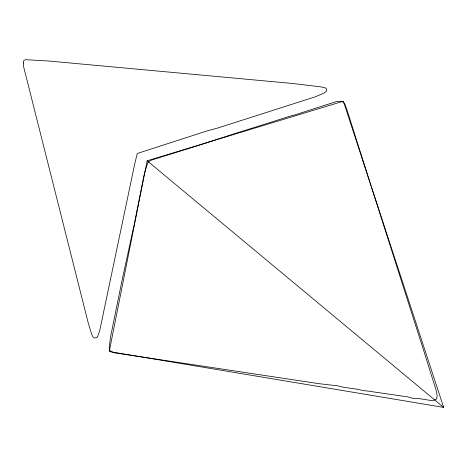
<?xml version="1.0" encoding="UTF-8"?>
<svg xmlns="http://www.w3.org/2000/svg" width="467" height="467" viewBox="0 0 467 467"><rect width="100%" height="100%" fill="white"/><g stroke="black" fill="none" stroke-linecap="round" stroke-linejoin="round"><path stroke-width="0.7" d="M147.14 160.8L109.237 351.528L443.65 407.399L343.356 101.199L147.14 160.8L443.65 407.399M369.969 182.539L371.09 185.93M369.555 181.278L346.502 108.362L345.055 104.602L343.42 102.255L341.278 101.17L336.468 101.561L294.198 115.115A13.45 12.556 5.6 0 1 293.002 115.402L291.513 115.769A58.375 54.499 5.6 0 0 290.276 116.114L240.692 131.776A18.773 17.53 5.6 0 0 239.752 132.009A25.101 23.438 5.6 0 0 239.075 132.208L196.986 145.908L152.09 159.866L149.522 161.127L147.718 162.75L144.717 172.545A198.154 184.99 5.6 0 0 143.451 178.12L134.163 224.75L121.969 280.755L110.445 337.419L109.243 347.88L109.476 349.386L110.679 351.429L114.514 352.83L319.399 383.734L336.246 385.678A1.582 1.477 5.6 0 1 336.549 385.643A1.897 1.775 5.6 0 1 337.18 385.736L343.584 387.26A154.735 144.461 5.6 0 0 347.495 387.82L357.845 389.303L363.303 390.575A16.135 15.061 5.6 0 0 364.458 390.751L367.091 390.949A38.825 36.245 5.6 0 1 369.064 391.212A36.228 33.822 5.6 0 1 370.541 391.474L407.627 396.851L412.005 398.141A1.967 1.839 5.6 0 0 412.484 398.205L418.975 398.596A118.735 110.848 5.6 0 1 422.279 399.122C426.838 399.338 432.588 402.134 436.587 398.935L437.182 395.765L436.16 390.359L421.053 342.136A60.377 56.367 5.6 0 1 420.51 340.641L371.493 187.168M23.362 62.946L23.368 64.358A24.558 22.924 5.6 0 0 23.607 66.693L88.059 322.277L91.62 334.22L92.962 336.958L94.468 337.98L96.406 337.746L97.51 336.719L99.634 331.021L134.554 164.717L137.245 153.485L204.493 131.747A124.625 116.347 5.6 0 1 206.326 131.163A100.171 93.517 5.6 0 1 208.831 130.421L217.482 128.104L315.383 96.792L324.121 92.997L326.194 91.334L326.69 90.54L326.637 89.004L325.271 87.843L320.706 86.856L292.885 83.505L48.848 61.025L25.58 59.677L23.835 60.441L23.362 62.946"/></g></svg>
